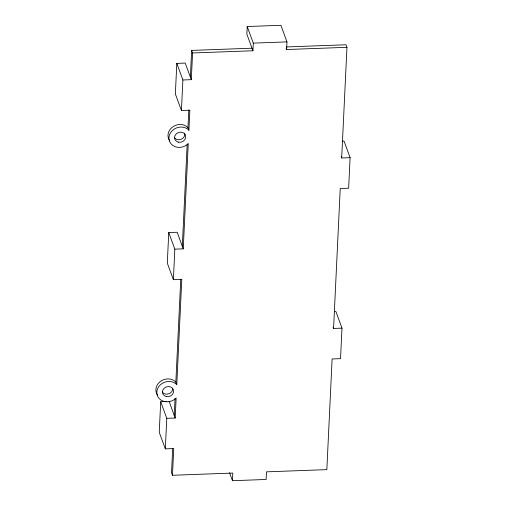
<?xml version="1.0" encoding="UTF-8"?>
<svg xmlns="http://www.w3.org/2000/svg" width="506" height="506" viewBox="0 0 506 506"><rect width="100%" height="100%" fill="white"/><g stroke="black" fill="none" stroke-linecap="round" stroke-linejoin="round"><path stroke-width="0.76" d="M166.822 401.524L160.699 401.745L159.245 432.276L165.317 448.866L173.735 448.556L172.464 475.273L232.811 473.066L232.45 480.7L266.131 479.473L266.491 471.839L326.844 469.631L332.113 358.969L340.532 358.659L341.986 328.128L335.914 311.538L334.384 311.595M168.757 232.564L174.829 249.154L183.248 248.851L177.176 232.26L168.757 232.564L167.303 263.095L173.375 279.685L181.793 279.382L176.777 384.699L175.455 383.44A11.391 10.012 -20.1 0 0 160.275 384.876A11.391 10.012 -20.1 0 0 159.27 398.633A11.391 10.012 -20.1 0 0 174.279 399.595L176.145 397.982L175.19 418.032L166.771 418.335L160.699 401.745M176.815 63.389L182.887 79.98L191.306 79.67L185.234 63.079L176.815 63.389L175.361 93.914L181.433 110.504L189.851 110.2L188.896 130.232L187.075 128.695A11.391 10.012 -20.1 0 0 171.939 130.921A11.391 10.012 -20.1 0 0 171.812 144.646A11.391 10.012 -20.1 0 0 186.929 144.811L188.264 143.521L183.248 248.851M165.317 448.866L166.771 418.335M173.375 279.685L174.829 249.154M181.433 110.504L182.887 79.98M172.691 448.367L171.528 472.718L172.464 475.273M174.254 415.477L175.063 398.513M176.543 384.06L175.841 382.15L180.75 279.185M182.312 246.295L187.182 144.109M188.896 130.232L187.966 127.683L188.808 109.96M190.37 77.114L191.647 50.404L251.994 48.203M191.306 79.67L192.577 52.959L191.647 50.404M341.986 328.128L333.568 328.438L340.234 188.517L348.653 188.207L350.108 157.676L341.689 157.986L346.958 47.317L286.611 49.525L286.972 41.89L280.9 25.3L247.219 26.527L246.858 34.161L252.93 50.752L192.577 52.959M252.93 50.752L253.291 43.124L247.219 26.527M253.291 43.124L286.972 41.89M286.459 46.944L346.022 44.768L346.958 47.317M342.505 141.142L344.036 141.085L350.108 157.676M187.966 127.683L186.138 126.146A11.391 10.012 -20.1 0 0 171.61 127.778A11.391 10.012 -20.1 0 0 169.833 140.946M175.841 382.15L174.526 380.885A11.391 10.012 -20.1 0 0 159.706 381.998A11.391 10.012 -20.1 0 0 157.758 395.414M341.221 156.708L341.689 157.986M286.143 48.247L286.611 49.525M333.1 327.161L333.568 328.438M229.541 472.768L232.45 480.7M169.118 401.441L175.19 418.032M172.723 388.671A5.699 5.003 -20.1 0 1 168.536 393.87A5.699 5.003 -20.1 0 1 162.23 391.954M184.709 133.154A5.699 5.003 -20.1 0 1 181.148 139.289A5.699 5.003 -20.1 0 1 174.241 137.385M166.563 396.634A5.699 5.003 -20.1 0 0 173.476 389.924A5.699 5.003 -20.1 0 0 164.089 388.317A5.699 5.003 -20.1 0 0 166.563 396.634M178.473 142.186A5.699 5.003 -20.1 0 0 185.645 135.703A5.699 5.003 -20.1 0 0 176.36 133.767A5.699 5.003 -20.1 0 0 178.473 142.186"/></g></svg>
